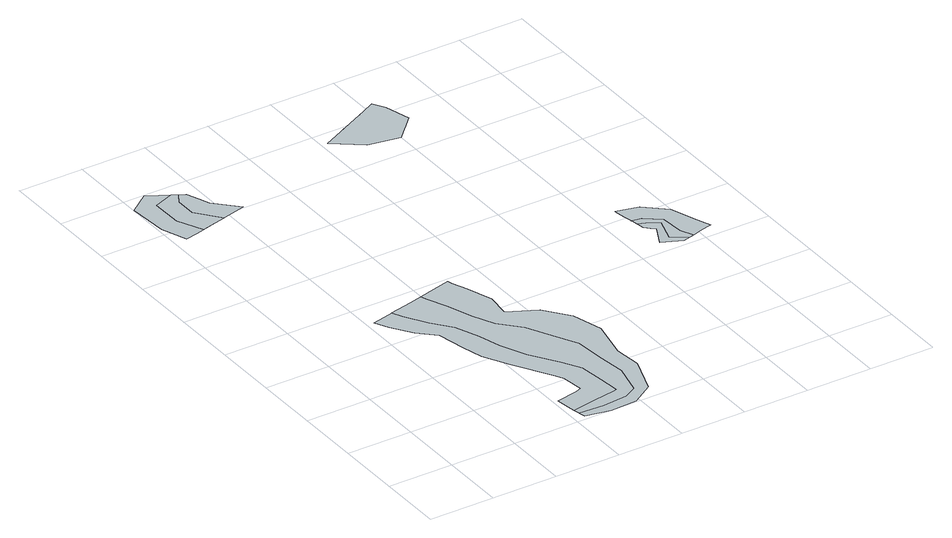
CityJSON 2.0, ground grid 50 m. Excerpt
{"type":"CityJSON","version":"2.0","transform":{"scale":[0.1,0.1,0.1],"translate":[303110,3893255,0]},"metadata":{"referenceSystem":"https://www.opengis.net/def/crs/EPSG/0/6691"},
"CityObjects":{
"object1":{"type":"GenericCityObject","attributes":{"name":"1","土砂災害警戒区域.区域区分":"2","土砂災害警戒区域.現象の種類":"1","土砂災害警戒区域.都道府県コード":"22","土砂災害警戒区域.区域番号":"103-S-0102","土砂災害警戒区域.区域名":"尾上B","土砂災害警戒区域.所在地":"沼津市足高字尾上","土砂災害警戒区域.告示日":"2018-03-30","土砂災害警戒区域.特別警戒未指定フラグ":"0"},"geometry":[{"type":"MultiSurface","lod":"0","boundaries":[[[0,1,2,3,4,5,6,7,8]]]}]},
"object2":{"type":"GenericCityObject","attributes":{"name":"1","土砂災害警戒区域.区域区分":"1","土砂災害警戒区域.現象の種類":"1","土砂災害警戒区域.都道府県コード":"22","土砂災害警戒区域.区域番号":"103-S-0102","土砂災害警戒区域.区域名":"尾上B","土砂災害警戒区域.所在地":"沼津市足高字尾上","土砂災害警戒区域.告示日":"2018-03-30","土砂災害警戒区域.特別警戒未指定フラグ":"0"},"geometry":[{"type":"MultiSurface","lod":"0","boundaries":[[[8,9,10,11,12,4,13,14,15,16,17,18]]]}]},
"object3":{"type":"GenericCityObject","attributes":{"name":"1","土砂災害警戒区域.区域区分":"2","土砂災害警戒区域.現象の種類":"1","土砂災害警戒区域.都道府県コード":"22","土砂災害警戒区域.区域番号":"103-S-0102","土砂災害警戒区域.区域名":"尾上B","土砂災害警戒区域.所在地":"沼津市足高字尾上","土砂災害警戒区域.告示日":"2018-03-30","土砂災害警戒区域.特別警戒未指定フラグ":"0"},"geometry":[{"type":"MultiSurface","lod":"0","boundaries":[[[19,20,21,22,23,24,25,26,27,28,29,30,31,32,33,34,35,36,37,38,39,40,41,42,43,44,45,46,47]]]}]},
"object4":{"type":"GenericCityObject","attributes":{"name":"1","土砂災害警戒区域.区域区分":"1","土砂災害警戒区域.現象の種類":"1","土砂災害警戒区域.都道府県コード":"22","土砂災害警戒区域.区域番号":"103-S-0102","土砂災害警戒区域.区域名":"尾上B","土砂災害警戒区域.所在地":"沼津市足高字尾上","土砂災害警戒区域.告示日":"2018-03-30","土砂災害警戒区域.特別警戒未指定フラグ":"0"},"geometry":[{"type":"MultiSurface","lod":"0","boundaries":[[[48,49,50,51,52,53,54,55,56,57,58,59,30,60,61,62,63,64,65,66,67,68,69,70,71,72,73,44,74,75,76]]]}]},
"object5":{"type":"GenericCityObject","attributes":{"name":"1","土砂災害警戒区域.区域区分":"1","土砂災害警戒区域.現象の種類":"1","土砂災害警戒区域.都道府県コード":"22","土砂災害警戒区域.区域番号":"103-S-0102","土砂災害警戒区域.区域名":"尾上B","土砂災害警戒区域.所在地":"沼津市足高字尾上","土砂災害警戒区域.告示日":"2018-03-30","土砂災害警戒区域.特別警戒未指定フラグ":"0"},"geometry":[{"type":"MultiSurface","lod":"0","boundaries":[[[77,78,79,80,81,82,83,84,85,86]]]}]},
"object6":{"type":"GenericCityObject","attributes":{"name":"1","土砂災害警戒区域.区域区分":"2","土砂災害警戒区域.現象の種類":"1","土砂災害警戒区域.都道府県コード":"22","土砂災害警戒区域.区域番号":"103-S-0102","土砂災害警戒区域.区域名":"尾上B","土砂災害警戒区域.所在地":"沼津市足高字尾上","土砂災害警戒区域.告示日":"2018-03-30","土砂災害警戒区域.特別警戒未指定フラグ":"0"},"geometry":[{"type":"MultiSurface","lod":"0","boundaries":[[[87,88,89,82,90,91,92]]]}]},
"object7":{"type":"GenericCityObject","attributes":{"name":"1","土砂災害警戒区域.区域区分":"2","土砂災害警戒区域.現象の種類":"1","土砂災害警戒区域.都道府県コード":"22","土砂災害警戒区域.区域番号":"103-S-0102","土砂災害警戒区域.区域名":"尾上B","土砂災害警戒区域.所在地":"沼津市足高字尾上","土砂災害警戒区域.告示日":"2018-03-30","土砂災害警戒区域.特別警戒未指定フラグ":"0"},"geometry":[{"type":"MultiSurface","lod":"0","boundaries":[[[93,94,95,96,97,98,99,100,101,102,103]]]}]},
"object8":{"type":"GenericCityObject","attributes":{"name":"1","土砂災害警戒区域.区域区分":"1","土砂災害警戒区域.現象の種類":"1","土砂災害警戒区域.都道府県コード":"22","土砂災害警戒区域.区域番号":"103-S-0102","土砂災害警戒区域.区域名":"尾上B","土砂災害警戒区域.所在地":"沼津市足高字尾上","土砂災害警戒区域.告示日":"2018-03-30","土砂災害警戒区域.特別警戒未指定フラグ":"0"},"geometry":[{"type":"MultiSurface","lod":"0","boundaries":[[[104,105,106,107,108,109,110,111,112,97,113,114,115,116,117,103]]]}]}
},
"vertices":[
[456,3466,0],[311,3638,0],[312,3800,0],[359,3879,0],[319,3903,0],[167,3846,0],[168,3604,0],[260,3415,0],[371,3444,0],
[637,3513,0],[474,3677,0],[444,3757,0],[405,3853,0],[249,3942,0],[163,3992,0],[8,3873,0],[25,3569,0],[99,3373,0],[196,3398,0],
[1547,155,0],[1601,390,0],[1578,592,0],[1556,832,0],[1458,1016,0],[1363,1200,0],[1226,1351,0],[1149,1518,0],[1083,1703,0],[1019,1855,0],[1001,1906,0],[908,1884,0],[725,1838,0],[762,1765,0],[863,1595,0],[977,1454,0],[1052,1268,0],[1101,1100,0],[1188,905,0],[1330,693,0],[1408,558,0],[1431,368,0],[1445,203,0],[1422,200,0],[1252,173,0],[1064,136,0],[1072,90,0],[1262,83,0],[1454,101,0],
[1637,117,0],[1742,407,0],[1721,611,0],[1784,915,0],[1718,1149,0],[1571,1330,0],[1361,1441,0],[1378,1624,0],[1315,1823,0],[1267,1938,0],[1257,1970,0],[1189,1953,0],[654,1821,0],[557,1797,0],[609,1694,0],[714,1544,0],[838,1426,0],[880,1215,0],[923,1049,0],[1028,859,0],[1192,586,0],[1228,513,0],[1253,346,0],[1210,330,0],[1039,294,0],[1055,195,0],[1080,37,0],[1268,1,0],[1475,12,0],
[2108,3785,0],[2179,3856,0],[2126,4054,0],[2071,4140,0],[1981,4096,0],[1818,4015,0],[1553,3883,0],[1762,3721,0],[2003,3681,0],[2074,3752,0],
[1996,3912,0],[2016,3935,0],[1926,4068,0],[1736,3974,0],[1886,3822,0],[1951,3875,0],
[2907,1671,0],[2893,1847,0],[2778,1940,0],[2704,1951,0],[2705,1945,0],[2713,1895,0],[2769,1875,0],[2858,1822,0],[2802,1643,0],[2909,1561,0],[2955,1574,0],
[3021,1592,0],[3082,1610,0],[3117,1620,0],[3076,1716,0],[3001,1927,0],[2845,2068,0],[2677,2107,0],[2681,2085,0],[2694,2009,0],[2723,1836,0],[2757,1797,0],[2789,1771,0],[2712,1618,0],[2859,1546,0]
]}
